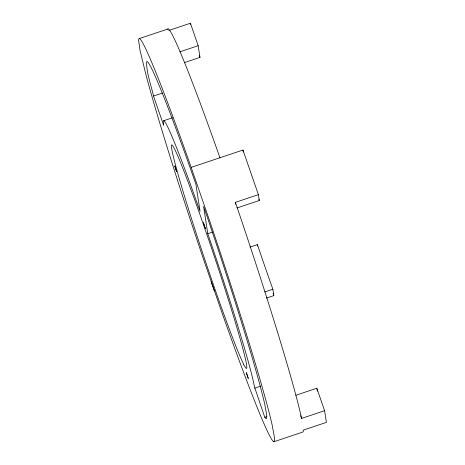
<?xml version="1.0" encoding="UTF-8"?>
<svg xmlns="http://www.w3.org/2000/svg" width="465" height="465" viewBox="0 0 465 465"><rect width="100%" height="100%" fill="white"/><g stroke="black" fill="none" stroke-linecap="round" stroke-linejoin="round"><path stroke-width="0.7" d="M168.749 30.498L190.412 23.25L198.183 45.704L199.985 57.393L184.419 62.601M273.873 441.75L274.414 441.378L274.623 440.029L274.501 437.704L272.159 425.022A212.575 9.021 71.5 0 0 209.61 220.788L190.766 166.226A212.575 9.021 71.5 0 0 138.605 40.275L139.959 50.121L146.272 76.045A212.575 9.021 71.5 0 0 203.618 259.517L222.462 314.078A212.575 9.021 71.5 0 0 273.007 441.14L273.873 441.75L302.645 432.119L303.186 431.747L303.378 430.09L326.395 422.383L324.599 410.705L316.816 388.246L295.833 395.267M139.355 38.554L168.127 28.923M179.909 51.818L198.183 45.704M153.508 96.034C151.032 84.775 146.556 73.546 146.568 61.938A188.267 7.986 71.5 0 1 188.528 163.25L195.881 184.111L200.06 211.395L194.539 195.806A143.336 6.08 71.5 0 0 167.063 125.626L165.895 123.423A143.336 6.08 71.5 0 0 163.43 124.021L163.61 125.219L153.508 96.034L162.413 93.058M163.668 120.755L172.573 117.773M191.167 167.383L242.957 150.05L258.401 194.643L259.296 200.496L236.958 207.971M235.679 204.298L235.383 202.345L258.401 194.643M207.779 233.692L203.6 206.396L209.267 223.002A188.267 7.986 71.5 0 1 264.666 403.882L266.736 415.111L266.66 418.366L266.183 418.698L264.771 417.297L254.489 386.956A143.336 6.08 71.5 0 0 247.793 359.893L245.973 353.47A143.336 6.08 71.5 0 0 213.487 250.507L207.779 233.692L212.575 232.087M249.984 247.113L257.43 244.619L259.993 252.204A117.814 4.999 71.5 0 0 270.415 282.296L272.874 289.213L273.85 295.606L266.404 298.1M264.748 291.933L272.874 289.213M254.675 388.153L260.842 386.09M264.771 417.297L266.823 416.611M300.64 415.698L301.582 418.407L324.599 410.705M273.141 293.584L273.85 295.606M219.939 157.751L219.538 156.595A212.575 9.021 71.5 0 0 167.586 29.295M199.282 55.347L199.985 57.393M211.197 281.703L214.388 290.962M258.854 199.189L259.296 200.496M235.383 202.345L238.382 211.156A212.575 9.021 71.5 0 1 300.931 415.39L301.582 418.407M316.944 388.821L317.432 391.117M242.957 150.05L243.259 151.997M257.43 244.619L257.645 246.043M190.412 23.25L190.481 24.593M174.788 166.028L176.683 171.771L174.788 166.028M203.438 222.723L205.332 228.466L203.438 222.723M246.363 372.686L248.258 378.429L246.363 372.686M243.73 364.409L242.596 362.078A117.814 4.999 71.5 0 1 221.148 306.726L218.626 299.634A117.814 4.999 71.5 0 1 208.204 269.537L205.577 261.766A117.814 4.999 71.5 0 1 180.507 182.803L178.868 177.136A117.814 4.999 71.5 0 1 171.87 149.614L171.568 147.643A117.814 4.999 71.5 0 1 175.689 151.294L176.979 154.136A117.814 4.999 71.5 0 1 199.665 213.737L210.087 243.834A117.814 4.999 71.5 0 1 235.999 324.541L237.778 330.569A117.814 4.999 71.5 0 1 246.415 363.758L246.717 365.723A117.814 4.999 71.5 0 1 243.73 364.409"/></g></svg>
